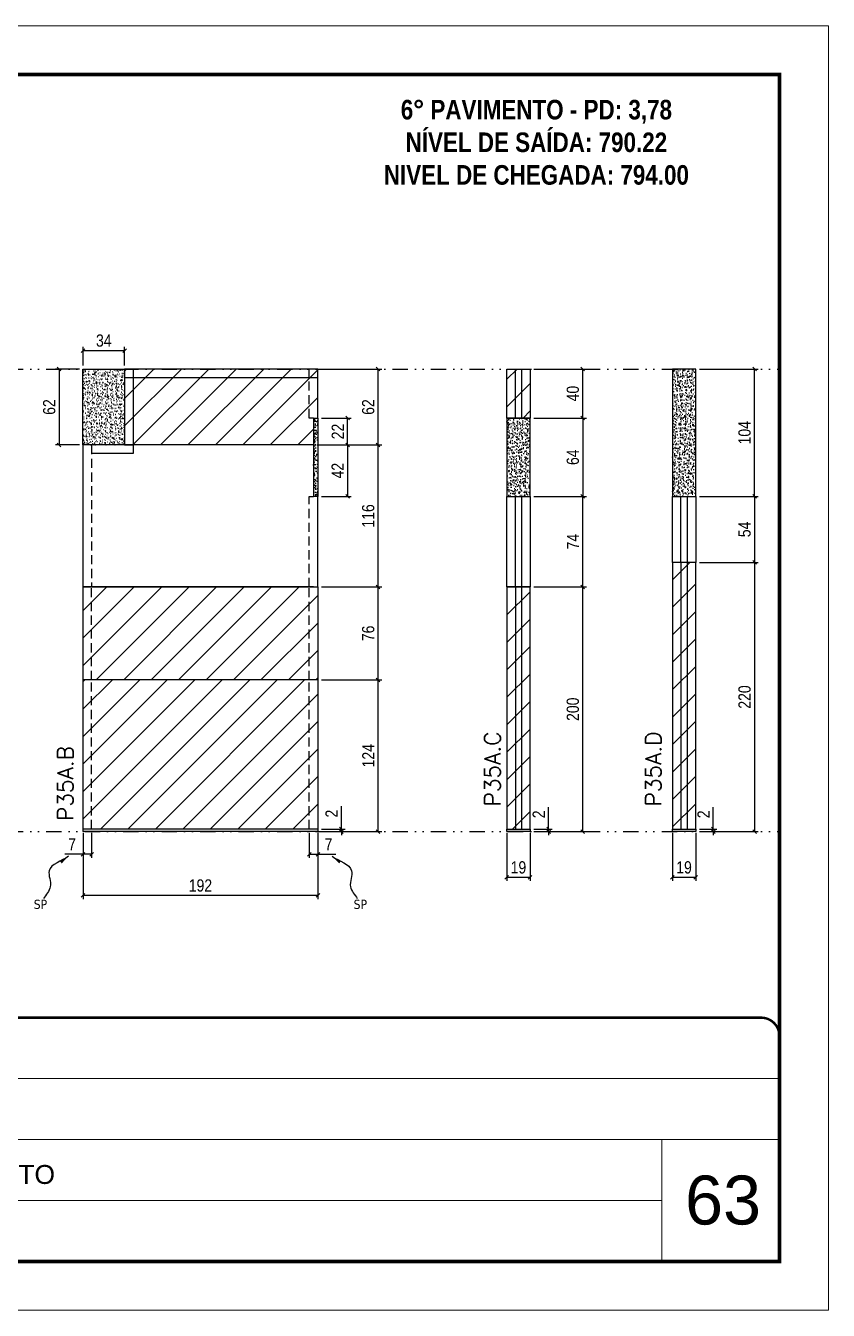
# Model space of a CAD drawing. Extents: x 28748 to 35002, y 14885 to 43501.
# Drawn here: x 32774 to 33430, y 25222 to 26272 of the extents above; entities that cross this region are included whole.
import ezdxf

# ---------------------------------------------------------------- set-up
doc = ezdxf.new("R2010")
doc.units = 0
for name, pattern in [('CONTINUO', [0]), ('DASHED', [0.75, 0.5, -0.25]), ('DIVIDE2', [0.625, 0.25, -0.125, 0, -0.125, 0, -0.125]), ('HIDDEN', [0.375, 0.25, -0.125])]:
    doc.linetypes.add(name, pattern=pattern)
for name, color, linetype, lineweight in [('CARIMBO', 255, 'Continuous', 9), ('Folhas', 255, 'Continuous', 9), ('Hachura', 251, 'Continuous', 9), ('SARRAFO DE PRESSAO', 251, 'DASHED', 9), ('Texto Seção', 7, 'Continuous', 15)]:
    doc.layers.add(name, color=color, linetype=linetype, lineweight=lineweight)
for name, color, linetype in [('COTA', 241, 'Continuous'), ('NOMENCLATURA', 7, 'Continuous'), ('Nível', 160, 'Continuous'), ('Painéis', 200, 'Continuous'), ('Romaneio', 10, 'Continuous'), ('SARR_2.2x7', 40, 'Continuous'), ('Sarrafo de Pressão', 42, 'HIDDEN'), ('texto', 7, 'Continuous')]:
    doc.layers.add(name, color=color, linetype=linetype)
doc.styles.add('ARIAL', font='arial.ttf')
doc.styles.add('COTA TECNICA', font='techl___.ttf', dxfattribs={"height": 10})
doc.styles.add('COTA TECNICA-50', font='techl___.ttf', dxfattribs={"height": 10})
doc.styles.add('REGUA-120', font='ROMANS.shx', dxfattribs={"height": 15})
doc.styles.add('ROMANC', font='techb___.ttf', dxfattribs={"height": 2.5})
doc.styles.get("Standard").update_dxf_attribs({"font": 'arial.ttf'})
doc.dimstyles.new('COTA PAINEL-50', dxfattribs={"dimtxt": 10, "dimasz": 3, "dimexe": 3, "dimexo": 3, "dimgap": 3, "dimtad": 1, "dimdec": 1, "dimzin": 12, "dimdsep": 46, "dimtxsty": 'COTA TECNICA-50', "dimblk1": 'OBLIQUE', "dimblk2": 'OBLIQUE', "dimsah": 1, "dimcen": 0.9, "dimclrd": 4, "dimclre": 4, "dimclrt": 240, "dimadec": 1, "dimazin": 3, "dimtfac": 1, "dimtdec": 1, "dimtmove": 0, "dimatfit": 3, "dimfxl": 1, "dimtolj": 1, "dimtzin": 12, "dimarcsym": 0})
doc.dimstyles.new('PAINEL', dxfattribs={"dimtxt": 10, "dimasz": 3, "dimexe": 3, "dimexo": 3, "dimgap": 3, "dimtad": 1, "dimdec": 1, "dimzin": 12, "dimdsep": 46, "dimtxsty": 'COTA TECNICA', "dimblk1": 'OBLIQUE', "dimblk2": 'OBLIQUE', "dimsah": 1, "dimcen": 0.9, "dimclrd": 4, "dimclre": 4, "dimclrt": 240, "dimadec": 1, "dimazin": 3, "dimtfac": 1, "dimtdec": 1, "dimtmove": 0, "dimatfit": 3, "dimfxl": 1, "dimtolj": 1, "dimtzin": 12, "dimarcsym": 0})
doc.dimstyles.get("Standard").update_dxf_attribs({"dimtxt": 0.18, "dimasz": 0.18, "dimexe": 0.18, "dimexo": 0.0625, "dimgap": 0.09, "dimtad": 0, "dimtih": 1, "dimtoh": 1, "dimdec": 4, "dimzin": 0, "dimdsep": 46, "dimtxsty": 'Standard', "dimcen": 0.09, "dimadec": 0, "dimazin": 0, "dimtfac": 1, "dimtdec": 4, "dimtofl": 0, "dimtmove": 0, "dimatfit": 3, "dimfxl": 1, "dimtolj": 1, "dimtzin": 0, "dimarcsym": 0})
pattern_1 = [(45, (28996.309, 33271.16), (-11.22532, 11.22532), [])]

# ---------------------------------------------------------------- blocks, each defined once
blk = doc.blocks.new('9999999999')
at = {"color": 30, "linetype": 'CONTINUO'}
for p, q in [((98564.6, 34379.6), (99584, 34379.6)), ((98564.6, 34329.8), (99488, 34329.8)), ((99584, 34329.8), (99488, 34329.8)), ((99488, 34329.8), (99488, 34230.2)), ((98564.6, 34280), (99488, 34280))]:
    blk.add_line(p, q, dxfattribs=at)
at = {"color": 30, "linetype": 'CONTINUO', "const_width": 2}
blk.add_lwpolyline([(99584, 34230.2), (99584, 34414.4, 0.414214), (99569, 34429.4), (98229, 34429.4, 0.414214), (98214, 34414.4), (98214, 34245.2, 0.414214), (98229, 34230.2), (99584, 34230.2)], format="xyb", dxfattribs=at)
at = {"layer": 'Folhas'}
blk.add_lwpolyline([(98139, 34190.2), (99624, 34190.2), (99624, 35240.2), (98139, 35240.2)], close=True, dxfattribs=at)
at = {"layer": 'Folhas', "color": 30, "const_width": 3}
blk.add_lwpolyline([(98214, 34230.2), (99584, 34230.2), (99584, 35200.2), (98214, 35200.2)], close=True, dxfattribs=at)
at = {"color": 7, "linetype": 'Continuous', "ltscale": 5, "style": 'ARIAL'}
blk.add_text('6° PAVIMENTO', height=15.483, dxfattribs=at).set_placement((98837.7, 34293.5))
blk = doc.blocks.new('_Oblique')
at = {"color": 0, "linetype": 'ByBlock', "lineweight": -2}
blk.add_line((-0.5, -0.5), (0.5, 0.5), dxfattribs=at)
blk = doc.blocks.new('*D1149')
at = {"layer": 'COTA', "color": 4, "lineweight": -2, "transparency": 16777216}
for p, q in [((33167.5, 25612.4), (33167.5, 25573.1)), ((33186.5, 25612.4), (33186.5, 25573.1)), ((33167.5, 25576.1), (33186.5, 25576.1))]:
    blk.add_line(p, q, dxfattribs=at)
at = {"layer": 'Defpoints', "color": 0, "transparency": 16777216}
for p in [(33167.5, 25615.4), (33186.5, 25615.4), (33186.5, 25576.1)]:
    blk.add_point(p, dxfattribs=at)
at = {"layer": 'COTA', "color": 4, "lineweight": -2, "transparency": 16777216, "xscale": 3, "yscale": 3, "zscale": 3, "rotation": 180}
blk.add_blockref('_Oblique', (33167.5, 25576.1), dxfattribs=at)
at = {"layer": 'COTA', "color": 4, "lineweight": -2, "transparency": 16777216, "xscale": 3, "yscale": 3, "zscale": 3}
blk.add_blockref('_Oblique', (33186.5, 25576.1), dxfattribs=at)
at = {"layer": 'COTA', "color": 240, "transparency": 16777216, "insert": (33177, 25584.1), "char_height": 10, "attachment_point": 5, "style": 'COTA TECNICA'}
blk.add_mtext('\\A1;19', dxfattribs=at)
blk = doc.blocks.new('*D1150')
at = {"layer": 'COTA', "color": 4, "lineweight": -2, "transparency": 16777216}
for p, q in [((33302.9, 25612.4), (33302.9, 25573.1)), ((33321.9, 25612.4), (33321.9, 25573.1)), ((33302.9, 25576.1), (33321.9, 25576.1))]:
    blk.add_line(p, q, dxfattribs=at)
at = {"layer": 'Defpoints', "color": 0, "transparency": 16777216}
for p in [(33302.9, 25615.4), (33321.9, 25615.4), (33321.9, 25576.1)]:
    blk.add_point(p, dxfattribs=at)
at = {"layer": 'COTA', "color": 4, "lineweight": -2, "transparency": 16777216, "xscale": 3, "yscale": 3, "zscale": 3, "rotation": 180}
blk.add_blockref('_Oblique', (33302.9, 25576.1), dxfattribs=at)
at = {"layer": 'COTA', "color": 4, "lineweight": -2, "transparency": 16777216, "xscale": 3, "yscale": 3, "zscale": 3}
blk.add_blockref('_Oblique', (33321.9, 25576.1), dxfattribs=at)
at = {"layer": 'COTA', "color": 240, "transparency": 16777216, "insert": (33312.4, 25584.1), "char_height": 10, "attachment_point": 5, "style": 'COTA TECNICA'}
blk.add_mtext('\\A1;19', dxfattribs=at)
blk = doc.blocks.new('*D1151')
at = {"layer": 'COTA', "color": 4, "lineweight": -2, "transparency": 16777216}
for p, q in [((33324.9, 25833.4), (33373, 25833.4)), ((33370, 25833.4), (33370, 25613.4)), ((33324.9, 25613.4), (33373, 25613.4))]:
    blk.add_line(p, q, dxfattribs=at)
at = {"layer": 'Defpoints', "color": 0, "transparency": 16777216}
for p in [(33321.9, 25833.4), (33321.9, 25613.4), (33370, 25613.4)]:
    blk.add_point(p, dxfattribs=at)
at = {"layer": 'COTA', "color": 4, "lineweight": -2, "transparency": 16777216, "xscale": 3, "yscale": 3, "zscale": 3}
for p, rotation in [((33370, 25833.4), 90), ((33370, 25613.4), 270)]:
    blk.add_blockref('_Oblique', p, dxfattribs=dict(at, rotation=rotation))
at = {"layer": 'COTA', "color": 240, "transparency": 16777216, "insert": (33361.9, 25723.4), "char_height": 10, "attachment_point": 5, "rotation": 90, "style": 'COTA TECNICA'}
blk.add_mtext('\\A1;220', dxfattribs=at)
blk = doc.blocks.new('*D1152')
at = {"layer": 'COTA', "color": 4, "lineweight": -2, "transparency": 16777216}
for p, q in [((33324.9, 25991.4), (33373, 25991.4)), ((33370, 25887.4), (33370, 25991.4)), ((33324.9, 25887.4), (33373, 25887.4))]:
    blk.add_line(p, q, dxfattribs=at)
at = {"layer": 'Defpoints', "color": 0, "transparency": 16777216}
for p in [(33321.9, 25991.4), (33370, 25991.4), (33321.9, 25887.4)]:
    blk.add_point(p, dxfattribs=at)
at = {"layer": 'COTA', "color": 4, "lineweight": -2, "transparency": 16777216, "xscale": 3, "yscale": 3, "zscale": 3}
for p, rotation in [((33370, 25991.4), 90), ((33370, 25887.4), 270)]:
    blk.add_blockref('_Oblique', p, dxfattribs=dict(at, rotation=rotation))
at = {"layer": 'COTA', "color": 240, "transparency": 16777216, "insert": (33361.9, 25939.4), "char_height": 10, "attachment_point": 5, "rotation": 90, "style": 'COTA TECNICA'}
blk.add_mtext('\\A1;104', dxfattribs=at)
blk = doc.blocks.new('*D1153')
at = {"layer": 'COTA', "color": 4, "lineweight": -2, "transparency": 16777216}
for p, q in [((33189.5, 25813.4), (33232.6, 25813.4)), ((33229.6, 25613.4), (33229.6, 25813.4)), ((33189.5, 25613.4), (33232.6, 25613.4))]:
    blk.add_line(p, q, dxfattribs=at)
at = {"layer": 'Defpoints', "color": 0, "transparency": 16777216}
for p in [(33186.5, 25813.4), (33229.6, 25813.4), (33186.5, 25613.4)]:
    blk.add_point(p, dxfattribs=at)
at = {"layer": 'COTA', "color": 4, "lineweight": -2, "transparency": 16777216, "xscale": 3, "yscale": 3, "zscale": 3}
for p, rotation in [((33229.6, 25813.4), 90), ((33229.6, 25613.4), 270)]:
    blk.add_blockref('_Oblique', p, dxfattribs=dict(at, rotation=rotation))
at = {"layer": 'COTA', "color": 240, "transparency": 16777216, "insert": (33221.5, 25713.4), "char_height": 10, "attachment_point": 5, "rotation": 90, "style": 'COTA TECNICA'}
blk.add_mtext('\\A1;200', dxfattribs=at)
blk = doc.blocks.new('*D1154')
at = {"layer": 'COTA', "color": 4, "lineweight": -2, "transparency": 16777216}
for p, q in [((33201.6, 25615.4), (33201.6, 25633.5)), ((33189.5, 25615.4), (33204.6, 25615.4)), ((33189.5, 25613.4), (33204.6, 25613.4)), ((33201.6, 25613.4), (33201.6, 25615.4)), ((33201.6, 25613.4), (33201.6, 25610.4))]:
    blk.add_line(p, q, dxfattribs=at)
at = {"layer": 'Defpoints', "color": 0, "transparency": 16777216}
for p in [(33186.5, 25615.4), (33186.5, 25613.4), (33201.6, 25615.4)]:
    blk.add_point(p, dxfattribs=at)
at = {"layer": 'COTA', "color": 4, "lineweight": -2, "transparency": 16777216, "xscale": 3, "yscale": 3, "zscale": 3}
for p, rotation in [((33201.6, 25615.4), 270), ((33201.6, 25613.4), 90)]:
    blk.add_blockref('_Oblique', p, dxfattribs=dict(at, rotation=rotation))
at = {"layer": 'COTA', "color": 240, "transparency": 16777216, "insert": (33193.6, 25627.5), "char_height": 10, "attachment_point": 5, "rotation": 90, "style": 'COTA TECNICA-50'}
blk.add_mtext('\\A1;2', dxfattribs=at)
blk = doc.blocks.new('*D1949')
at = {"layer": 'COTA', "color": 4, "linetype": 'ByBlock', "lineweight": -2, "transparency": 16777216}
for p, q in [((33189.5, 25951.4), (33232.6, 25951.4)), ((33229.6, 25951.4), (33229.6, 25887.4)), ((33189.5, 25887.4), (33232.6, 25887.4))]:
    blk.add_line(p, q, dxfattribs=at)
at = {"layer": 'Defpoints', "color": 0, "linetype": 'ByBlock', "transparency": 16777216}
for p in [(33186.5, 25951.4), (33186.5, 25887.4), (33229.6, 25887.4)]:
    blk.add_point(p, dxfattribs=at)
at = {"layer": 'COTA', "color": 4, "linetype": 'ByBlock', "lineweight": -2, "transparency": 16777216, "xscale": 3, "yscale": 3, "zscale": 3}
for p, rotation in [((33229.6, 25951.4), 90), ((33229.6, 25887.4), 270)]:
    blk.add_blockref('_Oblique', p, dxfattribs=dict(at, rotation=rotation))
at = {"layer": 'COTA', "color": 240, "linetype": 'ByBlock', "transparency": 16777216, "insert": (33221.5, 25919.4), "char_height": 10, "attachment_point": 5, "rotation": 90, "style": 'COTA TECNICA'}
blk.add_mtext('\\A1;64', dxfattribs=at)
blk = doc.blocks.new('*D1950')
at = {"layer": 'COTA', "color": 4, "linetype": 'ByBlock', "lineweight": -2, "transparency": 16777216}
for p, q in [((33336.3, 25615.4), (33336.3, 25633.5)), ((33324.9, 25615.4), (33339.3, 25615.4)), ((33324.9, 25613.4), (33339.3, 25613.4)), ((33336.3, 25613.4), (33336.3, 25615.4)), ((33336.3, 25613.4), (33336.3, 25610.4))]:
    blk.add_line(p, q, dxfattribs=at)
at = {"layer": 'Defpoints', "color": 0, "linetype": 'ByBlock', "transparency": 16777216}
for p in [(33321.9, 25615.4), (33321.9, 25613.4), (33336.3, 25615.4)]:
    blk.add_point(p, dxfattribs=at)
at = {"layer": 'COTA', "color": 4, "linetype": 'ByBlock', "lineweight": -2, "transparency": 16777216, "xscale": 3, "yscale": 3, "zscale": 3}
for p, rotation in [((33336.3, 25615.4), 270), ((33336.3, 25613.4), 90)]:
    blk.add_blockref('_Oblique', p, dxfattribs=dict(at, rotation=rotation))
at = {"layer": 'COTA', "color": 240, "linetype": 'ByBlock', "transparency": 16777216, "insert": (33328.3, 25627.5), "char_height": 10, "attachment_point": 5, "rotation": 90, "style": 'COTA TECNICA'}
blk.add_mtext('\\A1;2', dxfattribs=at)
blk = doc.blocks.new('*D1155')
at = {"layer": 'COTA', "color": 4, "lineweight": -2, "transparency": 16777216}
for p, q in [((32821, 25612.4), (32821, 25558.2)), ((33013, 25612.4), (33013, 25558.2)), ((33013, 25561.2), (32821, 25561.2))]:
    blk.add_line(p, q, dxfattribs=at)
at = {"layer": 'Defpoints', "color": 0, "transparency": 16777216}
for p in [(32821, 25615.4), (33013, 25615.4), (32821, 25561.2)]:
    blk.add_point(p, dxfattribs=at)
at = {"layer": 'COTA', "color": 4, "lineweight": -2, "transparency": 16777216, "xscale": 3, "yscale": 3, "zscale": 3, "rotation": 180}
blk.add_blockref('_Oblique', (32821, 25561.2), dxfattribs=at)
at = {"layer": 'COTA', "color": 4, "lineweight": -2, "transparency": 16777216, "xscale": 3, "yscale": 3, "zscale": 3}
blk.add_blockref('_Oblique', (33013, 25561.2), dxfattribs=at)
at = {"layer": 'COTA', "color": 240, "transparency": 16777216, "insert": (32917, 25569.3), "char_height": 10, "attachment_point": 5, "style": 'COTA TECNICA'}
blk.add_mtext('\\A1;192', dxfattribs=at)
blk = doc.blocks.new('*D1156')
at = {"layer": 'COTA', "color": 4, "lineweight": -2, "transparency": 16777216}
for p, q in [((32821, 25610.4), (32821, 25591.9)), ((32828, 25612.4), (32828, 25591.9)), ((32821, 25594.9), (32806.2, 25594.9)), ((32828, 25594.9), (32821, 25594.9))]:
    blk.add_line(p, q, dxfattribs=at)
at = {"layer": 'Defpoints', "color": 0, "transparency": 16777216}
for p in [(32821, 25613.4), (32828, 25615.4), (32821, 25594.9)]:
    blk.add_point(p, dxfattribs=at)
at = {"layer": 'COTA', "color": 4, "lineweight": -2, "transparency": 16777216, "xscale": 3, "yscale": 3, "zscale": 3, "rotation": 180}
blk.add_blockref('_Oblique', (32821, 25594.9), dxfattribs=at)
at = {"layer": 'COTA', "color": 4, "lineweight": -2, "transparency": 16777216, "xscale": 3, "yscale": 3, "zscale": 3}
blk.add_blockref('_Oblique', (32828, 25594.9), dxfattribs=at)
at = {"layer": 'COTA', "color": 240, "transparency": 16777216, "insert": (32812.1, 25603), "char_height": 10, "attachment_point": 5, "style": 'COTA TECNICA-50'}
blk.add_mtext('\\A1;7', dxfattribs=at)
blk = doc.blocks.new('*D1157')
at = {"layer": 'COTA', "color": 4, "lineweight": -2, "transparency": 16777216}
for p, q in [((33006, 25612.4), (33006, 25591.9)), ((33013, 25610.4), (33013, 25591.9)), ((33006, 25594.9), (33013, 25594.9)), ((33013, 25594.9), (33027.7, 25594.9))]:
    blk.add_line(p, q, dxfattribs=at)
at = {"layer": 'Defpoints', "color": 0, "transparency": 16777216}
for p in [(33006, 25615.4), (33013, 25613.4), (33013, 25594.9)]:
    blk.add_point(p, dxfattribs=at)
at = {"layer": 'COTA', "color": 4, "lineweight": -2, "transparency": 16777216, "xscale": 3, "yscale": 3, "zscale": 3, "rotation": 180}
blk.add_blockref('_Oblique', (33006, 25594.9), dxfattribs=at)
at = {"layer": 'COTA', "color": 4, "lineweight": -2, "transparency": 16777216, "xscale": 3, "yscale": 3, "zscale": 3}
blk.add_blockref('_Oblique', (33013, 25594.9), dxfattribs=at)
at = {"layer": 'COTA', "color": 240, "transparency": 16777216, "insert": (33021.8, 25603), "char_height": 10, "attachment_point": 5, "style": 'COTA TECNICA-50'}
blk.add_mtext('\\A1;7', dxfattribs=at)
blk = doc.blocks.new('*D1158')
at = {"layer": 'Defpoints', "color": 0, "linetype": 'ByBlock', "transparency": 16777216}
for p in [(33013, 25737.4), (33062.3, 25737.4), (33013, 25613.4)]:
    blk.add_point(p, dxfattribs=at)
at = {"layer": 'Romaneio', "color": 4, "linetype": 'ByBlock', "lineweight": -2, "transparency": 16777216}
for p, q in [((33016, 25737.4), (33065.3, 25737.4)), ((33062.3, 25613.4), (33062.3, 25737.4)), ((33016, 25613.4), (33065.3, 25613.4))]:
    blk.add_line(p, q, dxfattribs=at)
at = {"layer": 'Romaneio', "color": 4, "linetype": 'ByBlock', "lineweight": -2, "transparency": 16777216, "xscale": 3, "yscale": 3, "zscale": 3}
for p, rotation in [((33062.3, 25737.4), 90), ((33062.3, 25613.4), 270)]:
    blk.add_blockref('_Oblique', p, dxfattribs=dict(at, rotation=rotation))
at = {"layer": 'Romaneio', "color": 240, "linetype": 'ByBlock', "transparency": 16777216, "insert": (33054.3, 25675.4), "char_height": 10, "attachment_point": 5, "rotation": 90, "style": 'COTA TECNICA'}
blk.add_mtext('\\A1;124', dxfattribs=at)
blk = doc.blocks.new('*D1159')
at = {"layer": 'COTA', "color": 4, "lineweight": -2, "transparency": 16777216}
for p, q in [((33032.2, 25615.4), (33032.2, 25634.2)), ((33016, 25615.4), (33035.2, 25615.4)), ((33016, 25613.4), (33035.2, 25613.4)), ((33032.2, 25613.4), (33032.2, 25615.4)), ((33032.2, 25613.4), (33032.2, 25610.4))]:
    blk.add_line(p, q, dxfattribs=at)
at = {"layer": 'Defpoints', "color": 0, "transparency": 16777216}
for p in [(33013, 25615.4), (33013, 25613.4), (33032.2, 25613.4)]:
    blk.add_point(p, dxfattribs=at)
at = {"layer": 'COTA', "color": 4, "lineweight": -2, "transparency": 16777216, "xscale": 3, "yscale": 3, "zscale": 3}
for p, rotation in [((33032.2, 25615.4), 270), ((33032.2, 25613.4), 90)]:
    blk.add_blockref('_Oblique', p, dxfattribs=dict(at, rotation=rotation))
at = {"layer": 'COTA', "color": 240, "transparency": 16777216, "insert": (33024.2, 25628.1), "char_height": 10, "attachment_point": 5, "rotation": 90, "style": 'COTA TECNICA-50'}
blk.add_mtext('\\A1;2', dxfattribs=at)
blk = doc.blocks.new('*D1951')
at = {"layer": 'COTA', "color": 4, "linetype": 'ByBlock', "lineweight": -2, "transparency": 16777216}
for p, q in [((33016, 25813.4), (33065.3, 25813.4)), ((33062.3, 25737.4), (33062.3, 25813.4)), ((33016, 25737.4), (33065.3, 25737.4))]:
    blk.add_line(p, q, dxfattribs=at)
at = {"layer": 'Defpoints', "color": 0, "linetype": 'ByBlock', "transparency": 16777216}
for p in [(33013, 25813.4), (33062.3, 25813.4), (33013, 25737.4)]:
    blk.add_point(p, dxfattribs=at)
at = {"layer": 'COTA', "color": 4, "linetype": 'ByBlock', "lineweight": -2, "transparency": 16777216, "xscale": 3, "yscale": 3, "zscale": 3}
for p, rotation in [((33062.3, 25813.4), 90), ((33062.3, 25737.4), 270)]:
    blk.add_blockref('_Oblique', p, dxfattribs=dict(at, rotation=rotation))
at = {"layer": 'COTA', "color": 240, "linetype": 'ByBlock', "transparency": 16777216, "insert": (33054.2, 25775.4), "char_height": 10, "attachment_point": 5, "rotation": 90, "style": 'COTA TECNICA'}
blk.add_mtext('\\A1;76', dxfattribs=at)
blk = doc.blocks.new('*D1160')
at = {"layer": 'COTA', "color": 4, "linetype": 'ByBlock', "lineweight": -2, "transparency": 16777216}
for p, q in [((33012.5, 25929.4), (33065.3, 25929.4)), ((33062.3, 25813.4), (33062.3, 25929.4)), ((33016, 25813.4), (33065.3, 25813.4))]:
    blk.add_line(p, q, dxfattribs=at)
at = {"layer": 'Defpoints', "color": 0, "linetype": 'ByBlock', "transparency": 16777216}
for p in [(33009.5, 25929.4), (33062.3, 25929.4), (33013, 25813.4)]:
    blk.add_point(p, dxfattribs=at)
at = {"layer": 'COTA', "color": 4, "linetype": 'ByBlock', "lineweight": -2, "transparency": 16777216, "xscale": 3, "yscale": 3, "zscale": 3}
for p, rotation in [((33062.3, 25929.4), 90), ((33062.3, 25813.4), 270)]:
    blk.add_blockref('_Oblique', p, dxfattribs=dict(at, rotation=rotation))
at = {"layer": 'COTA', "color": 240, "linetype": 'ByBlock', "transparency": 16777216, "insert": (33054.2, 25871.4), "char_height": 10, "attachment_point": 5, "rotation": 90, "style": 'COTA TECNICA'}
blk.add_mtext('\\A1;116', dxfattribs=at)
blk = doc.blocks.new('*D1952')
at = {"layer": 'COTA', "color": 4, "linetype": 'ByBlock', "lineweight": -2, "transparency": 16777216}
for p, q in [((32821, 25994.4), (32821, 26009.5)), ((32855, 25994.4), (32855, 26009.5)), ((32821, 26006.5), (32855, 26006.5))]:
    blk.add_line(p, q, dxfattribs=at)
at = {"layer": 'Defpoints', "color": 0, "linetype": 'ByBlock', "transparency": 16777216}
for p in [(32855, 26006.5), (32821, 25991.4), (32855, 25991.4)]:
    blk.add_point(p, dxfattribs=at)
at = {"layer": 'COTA', "color": 4, "linetype": 'ByBlock', "lineweight": -2, "transparency": 16777216, "xscale": 3, "yscale": 3, "zscale": 3, "rotation": 180}
blk.add_blockref('_Oblique', (32821, 26006.5), dxfattribs=at)
at = {"layer": 'COTA', "color": 4, "linetype": 'ByBlock', "lineweight": -2, "transparency": 16777216, "xscale": 3, "yscale": 3, "zscale": 3}
blk.add_blockref('_Oblique', (32855, 26006.5), dxfattribs=at)
at = {"layer": 'COTA', "color": 240, "linetype": 'ByBlock', "transparency": 16777216, "insert": (32838, 26014.7), "char_height": 10, "attachment_point": 5, "style": 'COTA TECNICA'}
blk.add_mtext('\\A1;34', dxfattribs=at)
blk = doc.blocks.new('*D1990')
at = {"layer": 'COTA', "color": 4, "lineweight": -2, "transparency": 16777216}
for p, q in [((32818, 25991.4), (32798.5, 25991.4)), ((32801.5, 25991.4), (32801.5, 25929.4)), ((32818, 25929.4), (32798.5, 25929.4))]:
    blk.add_line(p, q, dxfattribs=at)
at = {"layer": 'Defpoints', "color": 0, "transparency": 16777216}
for p in [(32821, 25991.4), (32801.5, 25929.4), (32821, 25929.4)]:
    blk.add_point(p, dxfattribs=at)
at = {"layer": 'COTA', "color": 4, "lineweight": -2, "transparency": 16777216, "xscale": 3, "yscale": 3, "zscale": 3}
for p, rotation in [((32801.5, 25991.4), 90), ((32801.5, 25929.4), 270)]:
    blk.add_blockref('_Oblique', p, dxfattribs=dict(at, rotation=rotation))
at = {"layer": 'COTA', "color": 240, "transparency": 16777216, "insert": (32793.4, 25960.4), "char_height": 10, "attachment_point": 5, "rotation": 90, "style": 'COTA TECNICA'}
blk.add_mtext('\\A1;62', dxfattribs=at)
blk = doc.blocks.new('*D1991')
at = {"layer": 'COTA', "color": 4, "lineweight": -2, "transparency": 16777216}
for p, q in [((33189.5, 25991.4), (33232.6, 25991.4)), ((33229.6, 25951.4), (33229.6, 25991.4)), ((33189.5, 25951.4), (33232.6, 25951.4))]:
    blk.add_line(p, q, dxfattribs=at)
at = {"layer": 'Defpoints', "color": 0, "transparency": 16777216}
for p in [(33186.5, 25991.4), (33229.6, 25991.4), (33186.5, 25951.4)]:
    blk.add_point(p, dxfattribs=at)
at = {"layer": 'COTA', "color": 4, "lineweight": -2, "transparency": 16777216, "xscale": 3, "yscale": 3, "zscale": 3}
for p, rotation in [((33229.6, 25991.4), 90), ((33229.6, 25951.4), 270)]:
    blk.add_blockref('_Oblique', p, dxfattribs=dict(at, rotation=rotation))
at = {"layer": 'COTA', "color": 240, "transparency": 16777216, "insert": (33221.5, 25971.4), "char_height": 10, "attachment_point": 5, "rotation": 90, "style": 'COTA TECNICA'}
blk.add_mtext('\\A1;40', dxfattribs=at)
blk = doc.blocks.new('*D1434')
at = {"layer": 'COTA', "color": 4, "lineweight": -2, "transparency": 16777216}
for p, q in [((33016, 25991.4), (33065.3, 25991.4)), ((33062.3, 25929.4), (33062.3, 25991.4)), ((33012.5, 25929.4), (33065.3, 25929.4))]:
    blk.add_line(p, q, dxfattribs=at)
at = {"layer": 'Defpoints', "color": 0, "transparency": 16777216}
for p in [(33013, 25991.4), (33062.3, 25991.4), (33009.5, 25929.4)]:
    blk.add_point(p, dxfattribs=at)
at = {"layer": 'COTA', "color": 4, "lineweight": -2, "transparency": 16777216, "xscale": 3, "yscale": 3, "zscale": 3}
for p, rotation in [((33062.3, 25991.4), 90), ((33062.3, 25929.4), 270)]:
    blk.add_blockref('_Oblique', p, dxfattribs=dict(at, rotation=rotation))
at = {"layer": 'COTA', "color": 240, "transparency": 16777216, "insert": (33054.2, 25960.4), "char_height": 10, "attachment_point": 5, "rotation": 90, "style": 'COTA TECNICA-50'}
blk.add_mtext('\\A1;62', dxfattribs=at)
blk = doc.blocks.new('*D2112')
at = {"layer": 'COTA', "color": 4, "lineweight": -2, "transparency": 16777216}
for p, q in [((33016, 25951.4), (33040.3, 25951.4)), ((33037.3, 25929.4), (33037.3, 25951.4)), ((33012.5, 25929.4), (33040.3, 25929.4))]:
    blk.add_line(p, q, dxfattribs=at)
at = {"layer": 'Defpoints', "color": 0, "transparency": 16777216}
for p in [(33013, 25951.4), (33037.3, 25951.4), (33009.5, 25929.4)]:
    blk.add_point(p, dxfattribs=at)
at = {"layer": 'COTA', "color": 4, "lineweight": -2, "transparency": 16777216, "xscale": 3, "yscale": 3, "zscale": 3}
for p, rotation in [((33037.3, 25951.4), 90), ((33037.3, 25929.4), 270)]:
    blk.add_blockref('_Oblique', p, dxfattribs=dict(at, rotation=rotation))
at = {"layer": 'COTA', "color": 240, "transparency": 16777216, "insert": (33029.3, 25940.4), "char_height": 10, "attachment_point": 5, "rotation": 90, "style": 'COTA TECNICA-50'}
blk.add_mtext('\\A1;22', dxfattribs=at)
blk = doc.blocks.new('*D2504')
at = {"layer": 'COTA', "color": 4, "lineweight": -2, "transparency": 16777216}
for p, q in [((33189.5, 25887.4), (33232.6, 25887.4)), ((33229.6, 25813.4), (33229.6, 25887.4)), ((33189.5, 25813.4), (33232.6, 25813.4))]:
    blk.add_line(p, q, dxfattribs=at)
at = {"layer": 'Defpoints', "color": 0, "transparency": 16777216}
for p in [(33186.5, 25887.4), (33229.6, 25887.4), (33186.5, 25813.4)]:
    blk.add_point(p, dxfattribs=at)
at = {"layer": 'COTA', "color": 4, "lineweight": -2, "transparency": 16777216, "xscale": 3, "yscale": 3, "zscale": 3}
for p, rotation in [((33229.6, 25887.4), 90), ((33229.6, 25813.4), 270)]:
    blk.add_blockref('_Oblique', p, dxfattribs=dict(at, rotation=rotation))
at = {"layer": 'COTA', "color": 240, "transparency": 16777216, "insert": (33221.6, 25850.4), "char_height": 10, "attachment_point": 5, "rotation": 90, "style": 'COTA TECNICA'}
blk.add_mtext('\\A1;74', dxfattribs=at)
blk = doc.blocks.new('*D2505')
at = {"layer": 'COTA', "color": 4, "lineweight": -2, "transparency": 16777216}
for p, q in [((33016, 25929.4), (33040.3, 25929.4)), ((33037.3, 25929.4), (33037.3, 25887.4)), ((33016, 25887.4), (33040.3, 25887.4))]:
    blk.add_line(p, q, dxfattribs=at)
at = {"layer": 'Defpoints', "color": 0, "transparency": 16777216}
for p in [(33013, 25929.4), (33013, 25887.4), (33037.3, 25887.4)]:
    blk.add_point(p, dxfattribs=at)
at = {"layer": 'COTA', "color": 4, "lineweight": -2, "transparency": 16777216, "xscale": 3, "yscale": 3, "zscale": 3}
for p, rotation in [((33037.3, 25929.4), 90), ((33037.3, 25887.4), 270)]:
    blk.add_blockref('_Oblique', p, dxfattribs=dict(at, rotation=rotation))
at = {"layer": 'COTA', "color": 240, "transparency": 16777216, "insert": (33029.2, 25908.4), "char_height": 10, "attachment_point": 5, "rotation": 90, "style": 'COTA TECNICA'}
blk.add_mtext('\\A1;42', dxfattribs=at)
blk = doc.blocks.new('*D2507')
at = {"layer": 'COTA', "color": 4, "lineweight": -2, "transparency": 16777216}
for p, q in [((33324.9, 25887.4), (33373, 25887.4)), ((33370, 25887.4), (33370, 25833.4)), ((33324.9, 25833.4), (33373, 25833.4))]:
    blk.add_line(p, q, dxfattribs=at)
at = {"layer": 'Defpoints', "color": 0, "transparency": 16777216}
for p in [(33321.9, 25887.4), (33321.9, 25833.4), (33370, 25833.4)]:
    blk.add_point(p, dxfattribs=at)
at = {"layer": 'COTA', "color": 4, "lineweight": -2, "transparency": 16777216, "xscale": 3, "yscale": 3, "zscale": 3}
for p, rotation in [((33370, 25887.4), 90), ((33370, 25833.4), 270)]:
    blk.add_blockref('_Oblique', p, dxfattribs=dict(at, rotation=rotation))
at = {"layer": 'COTA', "color": 240, "transparency": 16777216, "insert": (33361.9, 25860.4), "char_height": 10, "attachment_point": 5, "rotation": 90, "style": 'COTA TECNICA'}
blk.add_mtext('\\A1;54', dxfattribs=at)

msp = doc.modelspace()

# ---------------------------------------------------------------- hatches: boundary and pattern name
at = {"layer": 'COTA', "linetype": 'ByBlock'}
h = msp.add_hatch(dxfattribs=at)
h.set_pattern_fill('AR-CONC', color=256, scale=0.03)
h.set_pattern_definition([(50, (-98674.158, -2044.6368), (5.46554007, -0.47817257), [0.5715, -6.2865]), (355, (-98674.158, -2044.637), (-1.05730264, 5.73170536), [0.4572, -5.02921753]), (100.4514447, (-98673.7025, -2044.6766), (4.40823741, 5.25353256), [0.48570026, -5.34270734]), (46.1842, (-98674.158, -2043.113), (8.13237123, -1.26126984), [0.85725, -9.42975]), (96.6355576, (-98673.48, -2043.218), (7.122124, 7.42278374), [0.7285507, -8.01406824]), (351.184151, (-98674.158, -2043.113), (7.122124, 7.42278374), [0.685799, -7.54379196]), (21, (-98673.396, -2043.4938), (4.54843174, -3.06795595), [0.5715, -6.2865]), (326, (-98673.396, -2043.494), (1.85406085, 5.52563898), [0.4572, -5.0292]), (71.451445, (-98673.017, -2043.7494), (6.40249258, 2.45768307), [0.48570026, -5.34269813]), (37.5, (-98674.158, -2044.6368), (0.092658098, 2.536651166), [0, -4.96824, 0, -5.1054, 0, -5.04825]), (7.5, (-98674.158, -2044.6368), (2.004589875, 3.005417245), [0, -2.91084, 0, -4.85394, 0, -1.92405]), (327.5, (-98675.8572, -2044.6368), (4.067717855, -0.17186232), [0, -1.905, 0, -5.9436, 0, -7.8867]), (317.5, (-98676.6192, -2044.6368), (4.44387544, 0.76279473), [0, -2.4765, 0, -3.94716, 0, -5.6007])])
h.paths.add_polyline_path([(32854.97, 25991.4), (32820.97, 25991.4), (32820.97, 25929.4), (32854.97, 25929.4)])
h = msp.add_hatch(dxfattribs=at)
h.set_pattern_fill('AR-CONC', color=256, scale=0.03)
h.set_pattern_definition([(50, (-98617.3706, -2075.6368), (5.46554007, -0.47817257), [0.5715, -6.2865]), (355, (-98617.3706, -2075.637), (-1.05730264, 5.73170536), [0.4572, -5.02921753]), (100.4514447, (-98616.915, -2075.6766), (4.40823741, 5.25353256), [0.48570026, -5.34270734]), (46.1842, (-98617.3706, -2074.113), (8.13237123, -1.26126984), [0.85725, -9.42975]), (96.6355576, (-98616.693, -2074.218), (7.122124, 7.42278374), [0.7285507, -8.01406824]), (351.184151, (-98617.3706, -2074.113), (7.122124, 7.42278374), [0.685799, -7.54379196]), (21, (-98616.6086, -2074.4938), (4.54843174, -3.06795595), [0.5715, -6.2865]), (326, (-98616.6086, -2074.494), (1.85406085, 5.52563898), [0.4572, -5.0292]), (71.451445, (-98616.2295, -2074.7494), (6.40249258, 2.45768307), [0.48570026, -5.34269813]), (37.5, (-98617.3706, -2075.6368), (0.092658098, 2.536651166), [0, -4.96824, 0, -5.1054, 0, -5.04825]), (7.5, (-98617.3706, -2075.6368), (2.004589875, 3.005417245), [0, -2.91084, 0, -4.85394, 0, -1.92405]), (327.5, (-98619.0698, -2075.6368), (4.067717855, -0.17186232), [0, -1.905, 0, -5.9436, 0, -7.8867]), (317.5, (-98619.832, -2075.6368), (4.44387544, 0.76279473), [0, -2.4765, 0, -3.94716, 0, -5.6007])])
h.paths.add_polyline_path([(33302.9, 25887.4), (33321.9, 25887.4), (33321.9, 25991.4), (33302.9, 25991.4)])
h = msp.add_hatch(dxfattribs=at)
h.set_pattern_fill('AR-CONC', color=256, scale=0.03)
h.paths.add_polyline_path([(33012.97, 25951.4), (33009.47, 25951.4), (33009.47, 25887.4), (33012.97, 25887.4)])
h = msp.add_hatch(dxfattribs=at)
h.set_pattern_fill('AR-CONC', color=256, scale=0.03)
h.set_pattern_definition([(50, (-98557.558, -2114.6368), (5.46554007, -0.47817257), [0.5715, -6.2865]), (355, (-98557.558, -2114.637), (-1.05730264, 5.73170536), [0.4572, -5.02921753]), (100.4514447, (-98557.1024, -2114.6766), (4.40823741, 5.25353256), [0.48570026, -5.34270734]), (46.1842, (-98557.558, -2113.113), (8.13237123, -1.26126984), [0.85725, -9.42975]), (96.6355576, (-98556.88, -2113.218), (7.122124, 7.42278374), [0.7285507, -8.01406824]), (351.184151, (-98557.558, -2113.113), (7.122124, 7.42278374), [0.685799, -7.54379196]), (21, (-98556.796, -2113.4938), (4.54843174, -3.06795595), [0.5715, -6.2865]), (326, (-98556.796, -2113.494), (1.85406085, 5.52563898), [0.4572, -5.0292]), (71.451445, (-98556.417, -2113.7494), (6.40249258, 2.45768307), [0.48570026, -5.34269813]), (37.5, (-98557.558, -2114.6368), (0.092658098, 2.536651166), [0, -4.96824, 0, -5.1054, 0, -5.04825]), (7.5, (-98557.558, -2114.6368), (2.004589875, 3.005417245), [0, -2.91084, 0, -4.85394, 0, -1.92405]), (327.5, (-98559.2572, -2114.6368), (4.067717855, -0.17186232), [0, -1.905, 0, -5.9436, 0, -7.8867]), (317.5, (-98560.019, -2114.6368), (4.44387544, 0.76279473), [0, -2.4765, 0, -3.94716, 0, -5.6007])])
h.paths.add_polyline_path([(33167.79, 25887.4), (33186.79, 25887.4), (33186.29, 25951.4), (33167.29, 25951.4)])
at = {"layer": 'Hachura', "linetype": 'ByBlock'}
h = msp.add_hatch(dxfattribs=at)
h.set_pattern_fill('ANSI31', color=256, scale=5)
h.set_pattern_definition([(45, (28996.309, 33289.16), (-11.22532, 11.22532), [])])
h.paths.add_polyline_path([(33009.47, 25929.4), (33009.47, 25951.4), (33012.97, 25951.4), (33012.97, 25991.4), (32854.97, 25991.4), (32854.97, 25929.4)])
at = {"layer": 'Hachura'}
h = msp.add_hatch(dxfattribs=at)
h.set_pattern_fill('ANSI31', color=256, scale=5)
h.set_pattern_definition([(45, (28996.309, 36808.885), (-11.22532, 11.22532), [])])
h.paths.add_polyline_path([(33167.54, 25951.4), (33186.54, 25951.4), (33186.54, 25991.4), (33167.54, 25991.4)])
at = {"layer": 'Hachura', "linetype": 'ByBlock'}
h = msp.add_hatch(dxfattribs=at)
h.set_pattern_fill('ANSI31', color=256, scale=5)
h.set_pattern_definition([(45, (-98674.158, -2076.637), (-11.2253202, 11.2253202), [])])
h.paths.add_polyline_path([(33321.9, 25833.4), (33302.9, 25833.4), (33302.9, 25615.4), (33321.9, 25615.4)])
h = msp.add_hatch(dxfattribs=at)
h.set_pattern_fill('ANSI31', color=256, scale=5)
h.paths.add_polyline_path([(33012.97, 25813.4), (32820.97, 25813.4), (32820.97, 25737.4), (33012.97, 25737.4)])
h = msp.add_hatch(dxfattribs=at)
h.set_pattern_fill('ANSI31', color=256, scale=5)
h.set_pattern_definition(pattern_1)
h.paths.add_polyline_path([(33186.54, 25813.4), (33167.54, 25813.4), (33167.54, 25615.4), (33186.54, 25615.4)])
h = msp.add_hatch(dxfattribs=at)
h.set_pattern_fill('ANSI31', color=256, scale=5)
h.set_pattern_definition(pattern_1)
h.paths.add_polyline_path([(33012.97, 25615.4), (33012.97, 25737.4), (32820.97, 25737.4), (32820.97, 25615.4)])

# ---------------------------------------------------------------- linework, layer by layer
at = {"layer": 'COTA', "linetype": 'ByBlock'}
for p, q in [((32820.97, 25929.4), (32820.97, 25991.4)), ((32820.97, 25991.4), (32854.78, 25991.4)), ((33012.97, 25951.4), (33012.97, 25887.4)), ((32854.97, 25929.4), (32861.97, 25929.4)), ((32861.97, 25929.4), (32861.97, 25922.4))]:
    msp.add_line(p, q, dxfattribs=at)
for points in [[(33302.9, 25887.4), (33321.9, 25887.4), (33321.9, 25991.4), (33302.9, 25991.4)], [(33167.54, 25887.4), (33186.54, 25887.4), (33186.54, 25951.4), (33167.54, 25951.4)]]:
    msp.add_lwpolyline(points, close=True, dxfattribs=at)
at = {"layer": 'Nível', "color": 4, "linetype": 'DIVIDE2', "ltscale": 50}
for p, q in [((32319.21, 25991.4), (33390.34, 25991.4)), ((32319.21, 25613.4), (33390.34, 25613.4))]:
    msp.add_line(p, q, dxfattribs=at)
at = {"layer": 'Painéis', "linetype": 'ByBlock'}
for p, q in [((33012.97, 25991.4), (32854.97, 25991.4)), ((32854.97, 25991.4), (32854.97, 25929.4)), ((32854.97, 25947.4), (32854.78, 25947.4)), ((33009.47, 25951.4), (33009.47, 25887.4)), ((33009.47, 25929.4), (32820.97, 25929.4)), ((32820.97, 25813.4), (32820.97, 25613.4)), ((33009.47, 25813.4), (32820.97, 25813.4)), ((33012.97, 25813.4), (33012.97, 25613.4)), ((33012.97, 25737.4), (32820.97, 25737.4)), ((33012.97, 25615.4), (32820.97, 25615.4)), ((33012.97, 25613.4), (32820.97, 25613.4))]:
    msp.add_line(p, q, dxfattribs=at)
at = {"layer": 'Painéis'}
for p, q in [((33012.97, 25951.4), (33012.97, 25991.4)), ((33167.54, 25991.4), (33186.54, 25991.4)), ((33167.54, 25951.4), (33167.54, 25991.4)), ((33186.54, 25991.4), (33186.54, 25951.4)), ((33009.47, 25951.4), (33012.97, 25951.4)), ((33012.97, 25951.4), (33012.97, 25951.4)), ((33186.54, 25951.4), (33167.54, 25951.4)), ((32820.97, 25929.4), (32820.97, 25813.4)), ((33012.97, 25887.4), (33009.47, 25887.4)), ((33012.97, 25887.4), (33009.47, 25887.4)), ((33012.97, 25813.4), (33012.97, 25887.4)), ((33167.54, 25887.4), (33186.54, 25887.4)), ((33167.54, 25813.4), (33167.54, 25887.4)), ((33186.54, 25887.4), (33186.54, 25813.4)), ((33302.9, 25887.4), (33321.9, 25887.4)), ((33302.9, 25833.4), (33302.9, 25887.4)), ((33321.9, 25887.4), (33321.9, 25833.4)), ((33302.9, 25833.4), (33302.9, 25615.4)), ((33321.9, 25833.4), (33302.9, 25833.4)), ((33321.9, 25615.4), (33321.9, 25833.4)), ((32820.97, 25813.4), (33012.97, 25813.4)), ((33186.54, 25813.4), (33167.54, 25813.4)), ((33167.54, 25813.4), (33186.54, 25813.4)), ((33167.54, 25813.4), (33186.54, 25813.4)), ((33186.54, 25813.4), (33167.54, 25813.4)), ((33167.54, 25813.4), (33186.54, 25813.4)), ((33186.54, 25813.4), (33167.54, 25813.4)), ((33186.54, 25813.4), (33167.54, 25813.4)), ((33302.9, 25615.4), (33321.9, 25615.4)), ((33302.9, 25615.4), (33321.9, 25615.4)), ((33302.9, 25613.4), (33302.9, 25615.4)), ((33321.9, 25613.4), (33302.9, 25613.4)), ((33321.9, 25615.4), (33321.9, 25613.4))]:
    msp.add_line(p, q, dxfattribs=at)
for points in [[(33167.54, 25951.4), (33186.54, 25951.4), (33186.54, 25951.4), (33167.54, 25951.4)], [(33167.54, 25615.4), (33186.54, 25615.4), (33186.54, 25813.4), (33167.54, 25813.4)], [(33167.54, 25813.4), (33186.54, 25813.4), (33186.54, 25813.4), (33167.54, 25813.4)], [(33167.54, 25615.4), (33186.54, 25615.4), (33186.54, 25613.4), (33167.54, 25613.4)]]:
    msp.add_lwpolyline(points, close=True, dxfattribs=at)
at = {"layer": 'SARR_2.2x7'}
for p, q in [((32861.97, 25991.4), (32861.97, 25929.4)), ((33174.54, 25951.4), (33174.54, 25991.4)), ((33179.54, 25991.4), (33179.54, 25951.4)), ((33012.97, 25984.4), (32854.97, 25984.4)), ((32861.97, 25922.4), (32827.97, 25922.4)), ((33174.54, 25813.4), (33174.54, 25887.4)), ((33179.54, 25887.4), (33179.54, 25813.4)), ((33309.9, 25833.4), (33309.9, 25887.4)), ((33314.9, 25887.4), (33314.9, 25833.4)), ((33309.9, 25833.4), (33309.9, 25615.4)), ((33314.9, 25833.4), (33314.9, 25615.4)), ((33174.54, 25813.4), (33174.54, 25615.4)), ((33179.54, 25813.4), (33179.54, 25615.4))]:
    msp.add_line(p, q, dxfattribs=at)
at = {"layer": 'Sarrafo de Pressão', "ltscale": 30}
for p, q in [((33005.97, 25951.4), (33005.97, 25991.4)), ((33009.47, 25951.4), (33005.97, 25951.4)), ((32827.97, 25929.4), (32827.97, 25813.4)), ((33005.97, 25887.4), (33009.47, 25887.4)), ((33005.97, 25813.4), (33005.97, 25887.4)), ((32827.97, 25737.4), (32827.97, 25813.4)), ((33005.97, 25737.4), (33005.97, 25813.4)), ((32827.97, 25615.4), (32827.97, 25737.4)), ((33005.97, 25615.4), (33005.97, 25737.4))]:
    msp.add_line(p, q, dxfattribs=at)

# ---------------------------------------------------------------- block references
at = {"layer": 'SARRAFO DE PRESSAO', "color": 6, "linetype": 'ByBlock'}
msp.add_blockref('9999999999', (-66193.64, -8968.09), dxfattribs=at)

# ---------------------------------------------------------------- texts
at = {"layer": 'CARIMBO', "style": 'ARIAL'}
msp.add_text('63', height=40, dxfattribs=at).set_placement((33313.2, 25292.26))
at = {"layer": 'NOMENCLATURA', "color": 2, "insert": (33191.67, 26238.18), "char_height": 16, "attachment_point": 2, "style": 'ROMANC'}
msp.add_mtext_dynamic_manual_height_columns('\\P6° PAVIMENTO - PD: 3,78\\PNÍVEL DE SAÍDA: 790.22\\PNIVEL DE CHEGADA: 794.00', width=300.2766, gutter_width=1, heights=[0], dxfattribs=at)
at = {"layer": 'texto', "color": 0, "char_height": 7.5, "attachment_point": 5}
for insert in [(32786.19, 25553.91), (33047.74, 25553.91)]:
    msp.add_mtext('{\\fTahoma|b0|i0|c0|p34;\\C4;SP}', dxfattribs=dict(at, insert=insert))
at = {"layer": 'Texto Seção', "style": 'REGUA-120'}
msp.add_text('P35A.B', height=13, rotation=90, dxfattribs=at).set_placement((32813.07, 25622.04))
at = {"layer": 'Texto Seção', "char_height": 13, "width": 285.3299, "attachment_point": 7, "rotation": 90, "style": 'REGUA-120'}
for s, insert in [('P35A.C', (33162.24, 25633.87)), ('P35A.D', (33293.81, 25633.87))]:
    msp.add_mtext(s, dxfattribs=dict(at, insert=insert))

# ---------------------------------------------------------------- dimensions: what is measured, and where the dimension line sits
at = {"layer": 'COTA', "linetype": 'ByBlock'}
dim = msp.add_linear_dim(base=(32854.97, 26006.51), p1=(32820.97, 25991.4), p2=(32854.97, 25991.4), dimstyle='PAINEL', dxfattribs=at)
dim.commit()
dim.dimension.update_dxf_attribs({"geometry": '*D1952', "text_midpoint": (32837.97, 26014.73)})
at = {"layer": 'COTA'}
for base, p1, p2, angle, dimstyle, picture, middle in [((32801.46, 25929.4), (32820.97, 25991.4), (32820.97, 25929.4), 90, 'PAINEL', '*D1990', (32793.36, 25960.4)), ((33062.33, 25991.4), (33009.47, 25929.4), (33012.97, 25991.4), 90, 'COTA PAINEL-50', '*D1434', (33054.23, 25960.4)), ((33229.63, 25991.4), (33186.54, 25951.4), (33186.54, 25991.4), 90, 'PAINEL', '*D1991', (33221.53, 25971.4)), ((33037.29, 25951.4), (33009.47, 25929.4), (33012.97, 25951.4), 90, 'COTA PAINEL-50', '*D2112', (33029.29, 25940.4)), ((33037.29, 25887.4), (33012.97, 25929.4), (33012.97, 25887.4), 90, 'PAINEL', '*D2505', (33029.21, 25908.4)), ((33229.63, 25887.4), (33186.54, 25813.4), (33186.54, 25887.4), 90, 'PAINEL', '*D2504', (33221.55, 25850.4)), ((33370.03, 25833.4), (33321.9, 25887.4), (33321.9, 25833.4), 90, 'PAINEL', '*D2507', (33361.92, 25860.4)), ((32820.97, 25594.89), (32827.97, 25615.4), (32820.97, 25613.4), 180, 'COTA PAINEL-50', '*D1156', (32812.1, 25602.96))]:
    dim = msp.add_linear_dim(base=base, p1=p1, p2=p2, angle=angle, dimstyle=dimstyle, dxfattribs=at)
    dim.commit()
    dim.dimension.update_dxf_attribs({"geometry": picture, "text_midpoint": middle})
for base, p1, p2, angle, picture, middle in [((33370.03, 25991.4), (33321.9, 25887.4), (33321.9, 25991.4), 90, '*D1152', (33361.93, 25939.4)), ((33370.03, 25613.4), (33321.9, 25833.4), (33321.9, 25613.4), 90, '*D1151', (33361.93, 25723.4)), ((33229.63, 25813.4), (33186.54, 25613.4), (33186.54, 25813.4), 90, '*D1153', (33221.53, 25713.4)), ((32820.97, 25561.23), (33012.97, 25615.4), (32820.97, 25615.4), 180, '*D1155', (32916.97, 25569.31))]:
    dim = msp.add_linear_dim(base=base, p1=p1, p2=p2, angle=angle, dimstyle='PAINEL', override={"dimarcsym": 2}, dxfattribs=at)
    dim.commit()
    dim.dimension.update_dxf_attribs({"geometry": picture, "text_midpoint": middle})
at = {"layer": 'COTA', "linetype": 'ByBlock'}
for base, p1, p2, picture, middle in [((33229.63, 25887.4), (33186.54, 25951.4), (33186.54, 25887.4), '*D1949', (33221.53, 25919.4)), ((33062.33, 25813.4), (33012.97, 25737.4), (33012.97, 25813.4), '*D1951', (33054.23, 25775.4)), ((33336.32, 25615.4), (33321.9, 25613.4), (33321.9, 25615.4), '*D1950', (33328.32, 25627.46))]:
    dim = msp.add_linear_dim(base=base, p1=p1, p2=p2, angle=90, dimstyle='PAINEL', dxfattribs=at)
    dim.commit()
    dim.dimension.update_dxf_attribs({"geometry": picture, "text_midpoint": middle})
dim = msp.add_linear_dim(base=(33062.33, 25929.4), p1=(33012.97, 25813.4), p2=(33009.47, 25929.4), angle=90, dimstyle='PAINEL', dxfattribs=at)
dim.commit()
dim.dimension.update_dxf_attribs({"geometry": '*D1160', "text_midpoint": (33062.33, 25871.4), "dimtype": 160})
at = {"layer": 'COTA'}
for base, p1, p2, picture, middle in [((33032.22, 25613.4), (33012.97, 25615.4), (33012.97, 25613.4), '*D1159', (33032.22, 25628.15)), ((33201.63, 25615.4), (33186.54, 25613.4), (33186.54, 25615.4), '*D1154', (33201.63, 25627.46))]:
    dim = msp.add_linear_dim(base=base, p1=p1, p2=p2, angle=90, dimstyle='COTA PAINEL-50', dxfattribs=at)
    dim.commit()
    dim.dimension.update_dxf_attribs({"geometry": picture, "text_midpoint": middle, "dimtype": 160})
dim = msp.add_linear_dim(base=(33012.97, 25594.89), p1=(33005.97, 25615.4), p2=(33012.97, 25613.4), dimstyle='COTA PAINEL-50', dxfattribs=at)
dim.commit()
dim.dimension.update_dxf_attribs({"geometry": '*D1157', "text_midpoint": (33021.83, 25602.96)})
for base, p1, p2, picture, middle in [((33186.54, 25576.06), (33167.54, 25615.4), (33186.54, 25615.4), '*D1149', (33177.04, 25584.14)), ((33321.9, 25576.06), (33302.9, 25615.4), (33321.9, 25615.4), '*D1150', (33312.4, 25584.14))]:
    dim = msp.add_linear_dim(base=base, p1=p1, p2=p2, dimstyle='PAINEL', override={"dimarcsym": 2}, dxfattribs=at)
    dim.commit()
    dim.dimension.update_dxf_attribs({"geometry": picture, "text_midpoint": middle})
at = {"layer": 'Romaneio', "linetype": 'ByBlock'}
dim = msp.add_aligned_dim(p1=(33012.97, 25613.4), p2=(33012.97, 25737.4), distance=-49.37, dimstyle='PAINEL', dxfattribs=at)
dim.commit()
dim.dimension.update_dxf_attribs({"geometry": '*D1158', "text_midpoint": (33054.26, 25675.4)})

# ---------------------------------------------------------------- leaders
at = {"layer": 'COTA', "path_type": 1}
for points in [[(32809.14, 25593.22), (32793.35, 25581.39), (32794.28, 25568.38), (32788.72, 25558.6)], [(33024.79, 25593.22), (33040.58, 25581.39), (33039.65, 25568.38), (33045.21, 25558.6)]]:
    msp.add_leader(points, dimstyle='Standard', override={"dimasz": 8}, dxfattribs=at)

doc.saveas('drawing.dxf')
